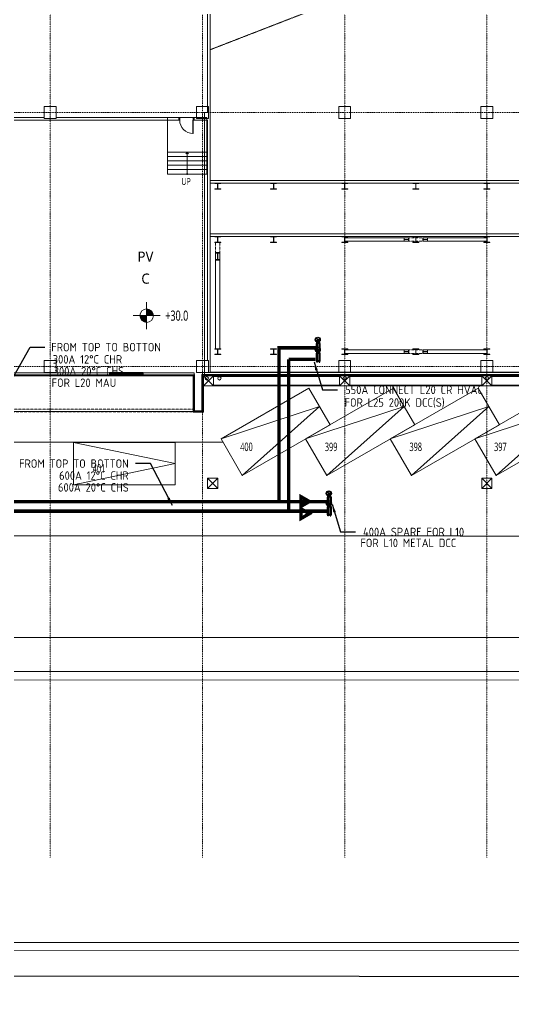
# Model space of a CAD drawing. Extents: x -212173 to 328152, y -560063 to 252500.
# Drawn here: x 4176 to 33335, y -37223 to 20968 of the extents above; entities that cross this region are included whole.
import ezdxf
from ezdxf.enums import TextEntityAlignment as Align

# ---------------------------------------------------------------- set-up
doc = ezdxf.new("R2010")
doc.units = 0
doc.header["$LTSCALE"] = 15
for name, pattern in [('H12PL1$0$CENTERK4', [0.3582, 0.3333, -0.0083, 0.0083, -0.0083]), ('H12PL1$0$DOTK1', [0.01, 0.005, -0.005]), ('H12PL1$0$HIDDEN', [0.4, 0.3, -0.1]), ('H12PL1$0$JJP_三點線', [0.9, 0.3, -0.15, 0, -0.15, 0, -0.15, 0, -0.15]), ('H12PL1$0$JJP_虛線(退縮線、投影線、地下室範圍、非屬本工程、圖面分區)', [0.45, 0.3, -0.15])]:
    doc.linetypes.add(name, pattern=pattern)
for name, color, linetype in [('H12PL1$0$A-LABEL-HIGH.200K', 252, 'Continuous'), ('H12PL1$0$A-OBJE-2D', 252, 'Continuous'), ('H12PL1$0$A-OBJE-MEP', 252, 'Continuous'), ('H12PL1$0$A-STRS', 252, 'Continuous'), ('H12PL1$0$A-TEXT', 252, 'Continuous'), ('H12PL1$0$A-WALL-EX', 252, 'Continuous'), ('H12PL1$0$A-WALL-IN', 252, 'Continuous'), ('H12PL1$0$A-WALL-IN.200K', 252, 'Continuous'), ('H12PL1$0$A-ZONE', 252, 'Continuous'), ('H12PL1$0$Door', 252, 'Continuous'), ('H12PL1$0$Hattch', 252, 'Continuous'), ('H12PL1$0$L10_14_DOURO', 252, 'Continuous'), ('H12PL1$0$L10_14_DRAN', 252, 'Continuous'), ('H12PL1$0$L10_14_KABE1', 252, 'Continuous'), ('H12PL1$0$L10_14_PKG', 252, 'Continuous'), ('H12PL1$0$L10_14_PKG-NN', 252, 'Continuous'), ('H12PL1$0$L10_14_SIAGE2', 252, 'Continuous'), ('H12PL1$0$L10_14_SIKICHI', 252, 'Continuous'), ('H12PL1$0$L10_14_SITE', 252, 'Continuous'), ('H12PL1$0$L10_14_SUGATA3', 252, 'Continuous'), ('H12PL1$0$L10_14_SUGATA4', 252, 'Continuous'), ('H12PL1$0$L10_14_SUGATAD', 252, 'Continuous'), ('H12PL1$0$S-BEAM-SHOW.200K', 252, 'Continuous'), ('H12PL1$0$S-COL', 252, 'Continuous'), ('H12PL1$0$S-COL.200K', 252, 'Continuous'), ('H12PL1$0$S-FNDN', 252, 'Continuous'), ('H12PL1$0$S-GRID', 252, 'Continuous'), ('H12PL1$0$S-SLAB-SHOW', 252, 'Continuous'), ('H12PL1$0$S-SLAB-SHOW.200K', 252, 'Continuous'), ('H12PL1$0$Window', 252, 'Continuous'), ('SITE$0$L-ROAD.Newcub', 252, 'Continuous'), ('XFM2P25-200K$0$$0$M-PIPE-TEXT', 3, 'Continuous'), ('XFM2P25-200K$0$$0$M-PIPE-TEXT-ARROR', 91, 'Continuous'), ('XFM2P25-200K$0$M-PIPE-CHWR13', 94, 'Continuous'), ('XFM2P25-200K$0$M-PIPE-CHWS12', 130, 'Continuous'), ('XFM2P25-200K$0$U-PCW-V', 2, 'Continuous')]:
    doc.layers.add(name, color=color, linetype=linetype)
doc.styles.add('H12PL1$0$Standard', font='', dxfattribs={"width": 0.8})
doc.styles.add('XFM2P25-200K$0$$0$aa-txt', font='isocp.shx', dxfattribs={"bigfont": 'chineset.shx'})
doc.styles.get('H12PL1$0$Standard').set_extended_font_data('Microsoft JhengHei')
doc.dimstyles.new('XFM2P25-200K$0$$0$adim-200', dxfattribs={"dimscale": 200, "dimtxt": 0.3, "dimasz": 2.5, "dimexe": 0.1, "dimexo": 0.5, "dimgap": 0.15, "dimtad": 0, "dimdec": 4, "dimzin": 3, "dimdsep": 46, "dimtxsty": 'XFM2P25-200K$0$$0$aa-txt', "dimcen": 2.5, "dimclrd": 256, "dimclre": 256, "dimclrt": 256, "dimadec": 0, "dimazin": 0, "dimtfac": 1, "dimtdec": 4, "dimtmove": 0, "dimatfit": 3, "dimfxl": 1, "dimtolj": 1, "dimtzin": 0, "dimarcsym": 0})

# ---------------------------------------------------------------- blocks, each defined once
blk = doc.blocks.new('XFM2P25-200K$0$BV-16-P')
at = {"layer": 'XFM2P25-200K$0$U-PCW-V'}
for p, q in [((-2.6, 54.1), (6.4, 45)), ((-2.6, 35.3), (6.4, 44.3)), ((-1.9, 54.8), (7, 45.8)), ((-1.9, 34.6), (7, 43.5)), ((3.8, 47.6), (3.8, 41.7)), ((4.8, 48), (17.7, 48)), ((4.8, 41.3), (17.7, 41.3)), ((16.6, 21.6), (6.4, 21.6)), ((21.7, 45.2), (9.1, 45.2)), ((21.7, 44.2), (9.1, 44.2)), ((10, 30.8), (10, 41.3)), ((10, 21.6), (10, 29.8)), ((12.9, 31.7), (12.9, 41.3)), ((12.9, 21.6), (12.9, 30.6)), ((17.7, 45.2), (17.7, 48)), ((17.7, 41.3), (17.7, 44.2)), ((16.6, -21.6), (6.4, -21.6)), ((10.1, -22.8), (10.1, -21.9)), ((12.4, -23.1), (10.5, -23.1)), ((10.8, -22.8), (10.8, -21.9)), ((12.1, -22.8), (12.1, -21.9)), ((12.8, -22.8), (12.8, -21.9))]:
    blk.add_line(p, q, dxfattribs=at)
for points in [[(2.7, -22.9), (0, -22.9), (0, 22.9), (2.7, 22.9)], [(6.4, -29.8), (2.7, -29.8), (2.7, 29.8), (6.4, 29.8), (6.4, -29.8)], [(16.6, -29.8), (20.2, -29.8), (20.2, 29.8), (16.6, 29.8), (16.6, -29.8)], [(20.2, -22.9), (22.9, -22.9), (22.9, 22.9), (20.2, 22.9)]]:
    blk.add_lwpolyline(points, dxfattribs=at)
for radius in [15, 14, 1.4, 0.849]:
    blk.add_circle((7.8, 44.7), radius, dxfattribs=at)
for centre, radius, start, end in [((9.8, -21.9), 0.342, 12.68038, 90), ((10.5, -21.9), 0.342, 12.68038, 167.31962), ((10.5, -22.7), 0.342, 192.68038, 347.31962), ((11.5, -22.6), 0.967, 46.39718, 133.60282), ((11.5, -22.1), 0.967, 226.39718, 313.60282), ((12.4, -21.9), 0.342, 12.68038, 167.31962), ((12.4, -22.7), 0.342, 192.68038, 347.31962), ((13.1, -21.9), 0.342, 90, 167.31962)]:
    blk.add_arc(centre, radius, start, end, dxfattribs=at)
blk = doc.blocks.new('SITE')
at = {"layer": 'SITE$0$L-ROAD.Newcub', "lineweight": 0, "flags": 128}
for points in [[(-32457.5, -33993.9), (182239.3, -34046.4), (270988, -34068.1), (285717.1, -37223.1), (324939.4, -37223.1), (324939.4, -15660.3), (321331.4, -10657.7), (317131.4, 11694.2), (317551.3, 96647.1), (317638.8, 114345.5), (318134.8, 214708.8, -0.0807377), (320044.2, 226100.6, -0.2326707), (328152, 234224.6), (328152, 252500), (-68683.2, 252500)], [(-51308.3, 230871.2, -0.0890899), (-31126.4, 234500), (-11573.3, 234505), (774.5, 234508.1), (256352.1, 234570.6), (267324.9, 234573.3), (272318.1, 234574.6, -0.0649477), (281039.9, 233438.3, -0.2311836), (287102.3, 228049.9, -0.094082), (291096.7, 206819.8), (290662.2, 114377.5), (292597.1, 114368.4), (292569.8, 96924.5), (292600, 3771.7, -0.0779964), (291236.3, -7494.2, -0.2284335), (282895.7, -15849.6, -0.0309655), (263350.9, -18066.2), (-720.4, -18001.7), (-15800, -17998), (-15800, -15985.3), (-40035.2, -15985.2, -0.0725486)]]:
    blk.add_lwpolyline(points, format="xyb", dxfattribs=at)
blk = doc.blocks.new('H12PL1')
at = {"layer": 'H12PL1$0$Hattch', "linetype": 'Continuous', "lineweight": 0}
for points in [[(14700, 3000), (14300, 3000), (14330.45, 2846.93), (14417.16, 2717.16), (14546.93, 2630.45), (14700, 2600)], [(14700, 3000), (15100, 3000), (15069.55, 3153.07), (14982.84, 3282.84), (14853.07, 3369.55), (14700, 3400)]]:
    blk.add_hatch(color=256, dxfattribs=at).paths.add_polyline_path(points)
at = {"layer": 'H12PL1$0$A-LABEL-HIGH.200K', "lineweight": 0}
for p, q in [((14700, 2200), (14700, 3800)), ((13900, 3000), (15500, 3000))]:
    blk.add_line(p, q, dxfattribs=at)
blk.add_circle((14700, 3000), 400, dxfattribs=at)
at = {"layer": 'H12PL1$0$A-OBJE-2D', "linetype": 'H12PL1$0$HIDDEN', "lineweight": 0}
blk.add_line((18450, 18700), (192000, 85950), dxfattribs=at)
at = {"layer": 'H12PL1$0$A-OBJE-MEP', "lineweight": 0, "flags": 128}
for points in [[(19095, -700, 1), (18905, -700, 1)], [(26495, -700, 1), (26305, -700, 1)], [(34895, -700, 1), (34705, -700, 1)]]:
    blk.add_lwpolyline(points, format="xyb", close=True, dxfattribs=at)
at = {"layer": 'H12PL1$0$A-OBJE-MEP', "lineweight": 0}
for centre in [(19000, -700), (26400, -700), (34800, -700)]:
    blk.add_circle(centre, 100, dxfattribs=at)
at = {"layer": 'H12PL1$0$A-STRS', "lineweight": 0}
for p, q in [((18250, 12660), (15940, 12660)), ((15940, 12660), (15940, 11360)), ((18250, 12660), (15940, 12660)), ((15940, 12660), (15940, 12400)), ((15940, 12400), (18250, 12400)), ((18250, 12400), (15940, 12400)), ((15940, 12400), (15940, 12140)), ((15940, 12400), (18250, 12400)), ((17095, 12660), (17020, 12560)), ((17095, 12400), (17095, 12660)), ((17170, 12560), (17095, 12660)), ((17095, 11620), (17095, 12400)), ((18250, 11360), (18250, 12660)), ((18250, 12400), (18250, 12660)), ((18250, 12140), (18250, 12400)), ((15940, 12140), (18250, 12140)), ((18250, 12140), (15940, 12140)), ((15940, 12140), (15940, 11880)), ((15940, 12140), (18250, 12140)), ((15940, 11880), (18250, 11880)), ((18250, 11880), (15940, 11880)), ((15940, 11880), (15940, 11620)), ((15940, 11880), (18250, 11880)), ((18250, 11880), (18250, 12140)), ((18250, 11620), (18250, 11880)), ((15940, 11620), (18250, 11620)), ((18250, 11620), (15940, 11620)), ((15940, 11620), (15940, 11360)), ((15940, 11620), (18250, 11620)), ((15940, 11360), (18250, 11360)), ((15940, 11360), (18250, 11360)), ((17095, 11360), (17095, 11620)), ((18250, 11360), (18250, 11620))]:
    blk.add_line(p, q, dxfattribs=at)
at = {"layer": 'H12PL1$0$A-STRS', "lineweight": 0, "flags": 128}
blk.add_lwpolyline([(17120, 11360, 1), (17070, 11360, 1)], format="xyb", close=True, dxfattribs=at)
at = {"layer": 'H12PL1$0$A-WALL-EX', "lineweight": 0}
for p, q in [((12500, -500), (12500, -380)), ((14500, -380), (12500, -380)), ((12500, -500), (14500, -500)), ((14500, -500), (14500, -380)), ((68150, -465), (18000, -465))]:
    blk.add_line(p, q, dxfattribs=at)
at = {"layer": 'H12PL1$0$A-WALL-EX', "linetype": 'H12PL1$0$JJP_虛線(退縮線、投影線、地下室範圍、非屬本工程、圖面分區)', "lineweight": 0}
blk.add_line((-380, -2649.97), (17500, -2649.97), dxfattribs=at)
at = {"layer": 'H12PL1$0$A-WALL-EX', "lineweight": 0, "flags": 128}
for points in [[(12500, -380), (-380, -380)], [(-380, -500), (12500, -500)], [(17500, -380), (14500, -380)], [(14500, -500), (17500, -500)], [(17500, -500), (17500, -380)], [(17535, -482.5), (17500, -482.5)], [(17500, -482.5), (17500, -2615)], [(17500, -500), (17500, -2650)], [(17500, -500), (17500, -2650)], [(17500, -500), (17500, -2650)], [(17500, -500), (17500, -2650)], [(17535, -2615), (17535, -482.5)], [(18000, -482.5), (17965, -482.5)], [(17965, -482.5), (17965, -2615)], [(68150, -350), (18000, -350)], [(18000, -465), (18000, -350)], [(18000, -482.5), (18000, -465)], [(18000, -500), (68150, -500)], [(18000, -500), (68150, -500)], [(18000, -500), (68150, -500)], [(18000, -500), (68150, -500)], [(18000, -500), (68150, -500)], [(18000, -500), (68150, -500)], [(18000, -500), (68150, -500)], [(18000, -500), (68150, -500)], [(18000, -2650), (18000, -500)], [(17500, -2650), (17535, -2650)], [(17965, -2615), (17535, -2615)], [(17535, -2650), (17965, -2650)], [(17965, -2650), (18000, -2650)]]:
    blk.add_lwpolyline(points, dxfattribs=at)
at = {"layer": 'H12PL1$0$A-WALL-EX', "linetype": 'H12PL1$0$JJP_虛線(退縮線、投影線、地下室範圍、非屬本工程、圖面分區)', "lineweight": 0, "flags": 128}
for points in [[(-530, -2680), (17500, -2680)], [(-500, -2650), (17500, -2650)], [(17500, -2529.97), (-380, -2529.97)], [(17500, -2530), (-380, -2530)], [(17500, -2530), (-380, -2530)], [(-380, -2650), (17500, -2650)], [(17500, -2649.97), (17500, -2529.97)], [(17500, -2650), (17500, -2530)], [(17500, -2680), (17500, -2530)], [(17500, -2650), (17500, -2649.97)]]:
    blk.add_lwpolyline(points, dxfattribs=at)
at = {"layer": 'H12PL1$0$A-WALL-IN', "lineweight": 0}
for p, q in [((16600, 14550), (16600, 14700)), ((17500, 14550), (17500, 14700))]:
    blk.add_line(p, q, dxfattribs=at)
at = {"layer": 'H12PL1$0$A-WALL-IN', "lineweight": 0, "flags": 128}
for points in [[(18300, 21000), (18300, 15350)], [(18450, -350), (18450, 21000)], [(-380.5, 14550), (16600, 14550)], [(8650, 14700), (550.5, 14700)], [(16600, 14700), (9350, 14700)], [(17650, 14700), (17500, 14700)], [(17500, 14550), (18300, 14550)], [(18300, 14550), (18300, 350)], [(18350, -350), (18450, -350)]]:
    blk.add_lwpolyline(points, dxfattribs=at)
at = {"layer": 'H12PL1$0$A-WALL-IN.200K', "lineweight": 0, "flags": 128}
for points in [[(39500, 10975), (18450, 10975)], [(18450, 10825), (18450, 10975)], [(18450, 10825), (18725, 10825)], [(19075, 10825), (22025, 10825)], [(22375, 10825), (26225, 10825)], [(26575, 10825), (30425, 10825)], [(30775, 10825), (34625, 10825)], [(34975, 10825), (38825, 10825)], [(42650, 7825), (18450, 7825)], [(18450, 7675), (18450, 7825)], [(18450, 7675), (18725, 7675)], [(19075, 7675), (22025, 7675)], [(22375, 7675), (26225, 7675)], [(26575, 7675), (30425, 7675)], [(30775, 7675), (34625, 7675)], [(34975, 7675), (38825, 7675)]]:
    blk.add_lwpolyline(points, dxfattribs=at)
at = {"layer": 'H12PL1$0$Door', "lineweight": 0}
for p, q in [((16650, 14700), (16600, 14700)), ((16600, 14700), (16600, 14550)), ((16600, 14550), (16650, 14550)), ((16650, 14550), (16650, 14700)), ((17420, 13750), (17420, 14550)), ((17420, 14550), (17450, 14550)), ((17500, 14700), (17450, 14700)), ((17450, 14700), (17450, 14550)), ((17450, 14550), (17450, 13750)), ((17450, 14550), (17500, 14550)), ((17500, 14550), (17500, 14700)), ((17450, 13750), (17420, 13750))]:
    blk.add_line(p, q, dxfattribs=at)
blk.add_arc((17450, 14550), 800, 180, 270, dxfattribs=at)
at = {"layer": 'H12PL1$0$L10_14_DOURO', "lineweight": 0}
for p, q in [((263350.86, -18066.2), (-720.36, -18001.66)), ((10639.33, -34004.43), (-23200, -33996.16)), ((96439.32, -34025.4), (10639.33, -34004.43))]:
    blk.add_line(p, q, dxfattribs=at)
at = {"layer": 'H12PL1$0$L10_14_DRAN', "lineweight": 0}
for centre in [(18250, -700), (26400, -700), (34800, -700)]:
    blk.add_circle(centre, 100, dxfattribs=at)
at = {"layer": 'H12PL1$0$L10_14_KABE1', "lineweight": 0}
for p, q in [((17450, -2700), (17450, -500)), ((18050, -550), (18050, -2700)), ((18050, -550), (68100, -550)), ((17450, -2700), (18050, -2700))]:
    blk.add_line(p, q, dxfattribs=at)
at = {"layer": 'H12PL1$0$L10_14_PKG', "lineweight": 0, "flags": 128}
for points in [[(20342.67, -6441.61), (25538.82, -3441.61), (24288.82, -1276.55), (19092.67, -4276.55)], [(25342.67, -6441.61), (30538.82, -3441.61), (29288.82, -1276.55), (24092.67, -4276.55)], [(30342.67, -6441.61), (35538.82, -3441.61), (34288.82, -1276.55), (29092.67, -4276.55)], [(35342.67, -6441.61), (40538.82, -3441.61), (39288.82, -1276.55), (34092.67, -4276.55)], [(10387.5, -6985), (16387.5, -6985), (16387.5, -4485), (10387.5, -4485)]]:
    blk.add_lwpolyline(points, close=True, dxfattribs=at)
for points in [[(20342.67, -6441.61), (24913.82, -2359.08), (19092.67, -4276.55)], [(25342.67, -6441.61), (29913.82, -2359.08), (24092.67, -4276.55)], [(30342.67, -6441.61), (34913.82, -2359.08), (29092.67, -4276.55)], [(35342.67, -6441.61), (39913.82, -2359.08), (34092.67, -4276.55)], [(10387.5, -6985), (16387.5, -5735), (10387.5, -4485)]]:
    blk.add_lwpolyline(points, dxfattribs=at)
at = {"layer": 'H12PL1$0$L10_14_SIAGE2', "lineweight": 0, "flags": 128}
for points in [[(7237.6, -500), (7212.8, -500)], [(7287.2, -500), (7262.4, -500)], [(7336.8, -500), (7312, -500)], [(7386.4, -500), (7361.6, -500)], [(7436, -500), (7411.2, -500)], [(7485.6, -500), (7460.8, -500)], [(7535.2, -500), (7510.4, -500)], [(7584.8, -500), (7560, -500)], [(7634.4, -500), (7609.6, -500)], [(7684, -500), (7659.2, -500)], [(7733.6, -500), (7708.8, -500)], [(7783.2, -500), (7758.4, -500)], [(7832.8, -500), (7808, -500)], [(7882.4, -500), (7857.6, -500)], [(7932, -500), (7907.2, -500)], [(7981.6, -500), (7956.8, -500)], [(8031.2, -500), (8006.4, -500)], [(8080.8, -500), (8056, -500)], [(8130.4, -500), (8105.6, -500)], [(8180, -500), (8155.2, -500)], [(8229.6, -500), (8204.8, -500)], [(8279.2, -500), (8254.4, -500)], [(8328.8, -500), (8304, -500)], [(8378.4, -500), (8353.6, -500)], [(8428, -500), (8403.2, -500)], [(8477.6, -500), (8452.8, -500)], [(8527.2, -500), (8502.4, -500)], [(8576.8, -500), (8552, -500)], [(8626.4, -500), (8601.6, -500)], [(8676, -500), (8651.2, -500)], [(8725.6, -500), (8700.8, -500)], [(8775.2, -500), (8750.4, -500)], [(8824.8, -500), (8800, -500)], [(8874.4, -500), (8849.6, -500)], [(8924, -500), (8899.2, -500)], [(8973.6, -500), (8948.8, -500)], [(9023.2, -500), (8998.4, -500)], [(9072.8, -500), (9048, -500)], [(9122.4, -500), (9097.6, -500)], [(9172, -500), (9147.2, -500)], [(9221.6, -500), (9196.8, -500)], [(9271.2, -500), (9246.4, -500)], [(9320.8, -500), (9296, -500)], [(9370.4, -500), (9345.6, -500)], [(9420, -500), (9395.2, -500)], [(9469.6, -500), (9444.8, -500)], [(9519.2, -500), (9494.4, -500)], [(9568.8, -500), (9544, -500)], [(9618.4, -500), (9593.6, -500)], [(9668, -500), (9643.2, -500)], [(9717.6, -500), (9692.8, -500)], [(9767.2, -500), (9742.4, -500)], [(9816.8, -500), (9792, -500)], [(9866.4, -500), (9841.6, -500)], [(9916, -500), (9891.2, -500)], [(9965.6, -500), (9940.8, -500)], [(10015.2, -500), (9990.4, -500)], [(10064.8, -500), (10040, -500)], [(10114.4, -500), (10089.6, -500)], [(10164, -500), (10139.2, -500)], [(10213.6, -500), (10188.8, -500)], [(10263.2, -500), (10238.4, -500)], [(10312.8, -500), (10288, -500)], [(10362.4, -500), (10337.6, -500)], [(10412, -500), (10387.2, -500)], [(10461.6, -500), (10436.8, -500)], [(10511.2, -500), (10486.4, -500)], [(10560.8, -500), (10536, -500)], [(10610.4, -500), (10585.6, -500)], [(10660, -500), (10635.2, -500)], [(10709.6, -500), (10684.8, -500)], [(10759.2, -500), (10734.4, -500)], [(10808.8, -500), (10784, -500)], [(10858.4, -500), (10833.6, -500)], [(10908, -500), (10883.2, -500)], [(10957.6, -500), (10932.8, -500)], [(11007.2, -500), (10982.4, -500)], [(11056.8, -500), (11032, -500)], [(11106.4, -500), (11081.6, -500)], [(11156, -500), (11131.2, -500)], [(11205.6, -500), (11180.8, -500)], [(11255.2, -500), (11230.4, -500)], [(11304.8, -500), (11280, -500)], [(11354.4, -500), (11329.6, -500)], [(11404, -500), (11379.2, -500)], [(11453.6, -500), (11428.8, -500)], [(11503.2, -500), (11478.4, -500)], [(11552.8, -500), (11528, -500)], [(11602.4, -500), (11577.6, -500)], [(11652, -500), (11627.2, -500)], [(11701.6, -500), (11676.8, -500)], [(11751.2, -500), (11726.4, -500)], [(11800.8, -500), (11776, -500)], [(11850.4, -500), (11825.6, -500)], [(11900, -500), (11875.2, -500)], [(11949.6, -500), (11924.8, -500)], [(11999.2, -500), (11974.4, -500)], [(12048.8, -500), (12024, -500)], [(12098.4, -500), (12073.6, -500)], [(12148, -500), (12123.2, -500)], [(12197.6, -500), (12172.8, -500)], [(12247.2, -500), (12222.4, -500)], [(12296.8, -500), (12272, -500)], [(12346.4, -500), (12321.6, -500)], [(12396, -500), (12371.2, -500)], [(12445.6, -500), (12420.8, -500)], [(12495.2, -500), (12470.4, -500)], [(12544.8, -500), (12520, -500)], [(12594.4, -500), (12569.6, -500)], [(12644, -500), (12619.2, -500)], [(12693.6, -500), (12668.8, -500)], [(12743.2, -500), (12718.4, -500)], [(12792.8, -500), (12768, -500)], [(12842.4, -500), (12817.6, -500)], [(12892, -500), (12867.2, -500)], [(12941.6, -500), (12916.8, -500)], [(12991.2, -500), (12966.4, -500)], [(13040.8, -500), (13016, -500)], [(13090.4, -500), (13065.6, -500)], [(13140, -500), (13115.2, -500)], [(13189.6, -500), (13164.8, -500)], [(13239.2, -500), (13214.4, -500)], [(13288.8, -500), (13264, -500)], [(13338.4, -500), (13313.6, -500)], [(13388, -500), (13363.2, -500)], [(13437.6, -500), (13412.8, -500)], [(13487.2, -500), (13462.4, -500)], [(13536.8, -500), (13512, -500)], [(13586.4, -500), (13561.6, -500)], [(13636, -500), (13611.2, -500)], [(13685.6, -500), (13660.8, -500)], [(13735.2, -500), (13710.4, -500)], [(13784.8, -500), (13760, -500)], [(13834.4, -500), (13809.6, -500)], [(13884, -500), (13859.2, -500)], [(13933.6, -500), (13908.8, -500)], [(13983.2, -500), (13958.4, -500)], [(14032.8, -500), (14008, -500)], [(14082.4, -500), (14057.6, -500)], [(14132, -500), (14107.2, -500)], [(14181.6, -500), (14156.8, -500)], [(14231.2, -500), (14206.4, -500)], [(14280.8, -500), (14256, -500)], [(14330.4, -500), (14305.6, -500)], [(14380, -500), (14355.2, -500)], [(14429.6, -500), (14404.8, -500)], [(14479.2, -500), (14454.4, -500)], [(14528.8, -500), (14504, -500)], [(14578.4, -500), (14553.6, -500)], [(14628, -500), (14603.2, -500)], [(14677.6, -500), (14652.8, -500)], [(14727.2, -500), (14702.4, -500)], [(14776.8, -500), (14752, -500)], [(14826.4, -500), (14801.6, -500)], [(14876, -500), (14851.2, -500)], [(14925.6, -500), (14900.8, -500)], [(14975.2, -500), (14950.4, -500)], [(15024.8, -500), (15000, -500)], [(15074.4, -500), (15049.6, -500)], [(15124, -500), (15099.2, -500)], [(15173.6, -500), (15148.8, -500)], [(15223.2, -500), (15198.4, -500)], [(15272.8, -500), (15248, -500)], [(15322.4, -500), (15297.6, -500)], [(15372, -500), (15347.2, -500)], [(15421.6, -500), (15396.8, -500)], [(15471.2, -500), (15446.4, -500)], [(15520.8, -500), (15496, -500)], [(15570.4, -500), (15545.6, -500)], [(15620, -500), (15595.2, -500)], [(15669.6, -500), (15644.8, -500)], [(15719.2, -500), (15694.4, -500)], [(15768.8, -500), (15744, -500)], [(15818.4, -500), (15793.6, -500)], [(15868, -500), (15843.2, -500)], [(15917.6, -500), (15892.8, -500)], [(15967.2, -500), (15942.4, -500)], [(16016.8, -500), (15992, -500)], [(16066.4, -500), (16041.6, -500)], [(16116, -500), (16091.2, -500)], [(16165.6, -500), (16140.8, -500)], [(16215.2, -500), (16190.4, -500)], [(16264.8, -500), (16240, -500)], [(16314.4, -500), (16289.6, -500)], [(16364, -500), (16339.2, -500)], [(16413.6, -500), (16388.8, -500)], [(16463.2, -500), (16438.4, -500)], [(16512.8, -500), (16488, -500)], [(16562.4, -500), (16537.6, -500)], [(16612, -500), (16587.2, -500)], [(16661.6, -500), (16636.8, -500)], [(16711.2, -500), (16686.4, -500)], [(16760.8, -500), (16736, -500)], [(16810.4, -500), (16785.6, -500)], [(16860, -500), (16835.2, -500)], [(16909.6, -500), (16884.8, -500)], [(16959.2, -500), (16934.4, -500)], [(17008.8, -500), (16984, -500)], [(17058.4, -500), (17033.6, -500)], [(17108, -500), (17083.2, -500)], [(17157.6, -500), (17132.8, -500)], [(17207.2, -500), (17182.4, -500)], [(17256.8, -500), (17232, -500)], [(17306.4, -500), (17281.6, -500)], [(17356, -500), (17331.2, -500)], [(17405.6, -500), (17380.8, -500)], [(17455.2, -500), (17430.4, -500)]]:
    blk.add_lwpolyline(points, dxfattribs=at)
at = {"layer": 'H12PL1$0$L10_14_SIKICHI', "linetype": 'H12PL1$0$CENTERK4', "lineweight": 0}
for p, q in [((263352.82, -10066.2), (-23200, -9996.16)), ((263351.35, -16066.2), (-23200, -15996.16)), ((263351.35, -16066.2), (-14000, -15998.41)), ((10638.84, -36004.43), (-23200, -35996.16)), ((96438.83, -36025.4), (10638.84, -36004.43))]:
    blk.add_line(p, q, dxfattribs=at)
at = {"layer": 'H12PL1$0$L10_14_SITE', "lineweight": 0}
blk.add_line((-500, -4460), (19198.58, -4460), dxfattribs=at)
at = {"layer": 'H12PL1$0$L10_14_SUGATA3', "lineweight": 0}
for p, q in [((18050, -1150), (18650, -550)), ((18050, -550), (18650, -1150)), ((26100, -1150), (26700, -550)), ((26100, -550), (26700, -1150)), ((34500, -1150), (35100, -550)), ((34500, -550), (35100, -1150)), ((18650, -600), (26100, -600)), ((18650, -1100), (26100, -1100)), ((18650, -1150), (67500, -1150)), ((26700, -600), (34500, -600)), ((26700, -1100), (34500, -1100)), ((35100, -600), (42900, -600)), ((35100, -1100), (42900, -1100)), ((18300, -6600), (18900, -7200)), ((18300, -7200), (18900, -6600)), ((34500, -6600), (35100, -7200)), ((34500, -7200), (35100, -6600))]:
    blk.add_line(p, q, dxfattribs=at)
at = {"layer": 'H12PL1$0$L10_14_SUGATA3', "lineweight": 0, "flags": 128}
for points in [[(18050, -1150), (18650, -1150), (18650, -550), (18050, -550)], [(26100, -1150), (26700, -1150), (26700, -550), (26100, -550)], [(34500, -1150), (35100, -1150), (35100, -550), (34500, -550)], [(18300, -7200), (18900, -7200), (18900, -6600), (18300, -6600)], [(34500, -7200), (35100, -7200), (35100, -6600), (34500, -6600)]]:
    blk.add_lwpolyline(points, close=True, dxfattribs=at)
at = {"layer": 'H12PL1$0$L10_14_SUGATA4', "lineweight": 0}
blk.add_line((-550, -550), (17450, -550), dxfattribs=at)
at = {"layer": 'H12PL1$0$L10_14_SUGATAD', "linetype": 'H12PL1$0$DOTK1', "lineweight": 0}
blk.add_line((17450, -2650), (-500, -2650), dxfattribs=at)
at = {"layer": 'H12PL1$0$S-BEAM-SHOW.200K', "lineweight": 0}
for p, q in [((26400, 7600), (30182.35, 7600)), ((26400, 7400), (26400, 7600)), ((29919.14, 7600), (29902.34, 7600)), ((29902.34, 7600), (29902.34, 7400)), ((29919.14, 7510), (29919.14, 7600)), ((30182.35, 7600), (30165.55, 7600)), ((30165.55, 7600), (30165.55, 7510)), ((30182.35, 7400), (30182.35, 7600)), ((34800, 7600), (31017.65, 7600)), ((31034.45, 7600), (31017.65, 7600)), ((31017.65, 7600), (31017.65, 7400)), ((31034.45, 7510), (31034.45, 7600)), ((31297.66, 7600), (31280.86, 7600)), ((31280.86, 7600), (31280.86, 7510)), ((31297.66, 7400), (31297.66, 7600)), ((34800, 7600), (34800, 7400)), ((26400, 7400), (30182.35, 7400)), ((29902.34, 7400), (29919.14, 7400)), ((29921.6, 7505.76), (29919.14, 7510)), ((29919.14, 7490), (29921.6, 7494.24)), ((29919.14, 7400), (29919.14, 7490)), ((29927.54, 7504), (29921.6, 7505.76)), ((29921.6, 7494.24), (29927.54, 7496)), ((30157.15, 7504), (29927.54, 7504)), ((29927.54, 7496), (30157.15, 7496)), ((30163.09, 7505.76), (30157.15, 7504)), ((30157.15, 7496), (30163.09, 7494.24)), ((30165.55, 7510), (30163.09, 7505.76)), ((30163.09, 7494.24), (30165.55, 7490)), ((30165.55, 7490), (30165.55, 7400)), ((30165.55, 7400), (30182.35, 7400)), ((34800, 7400), (31017.65, 7400)), ((31017.65, 7400), (31034.45, 7400)), ((31036.91, 7505.76), (31034.45, 7510)), ((31034.45, 7490), (31036.91, 7494.24)), ((31034.45, 7400), (31034.45, 7490)), ((31042.85, 7504), (31036.91, 7505.76)), ((31036.91, 7494.24), (31042.85, 7496)), ((31272.46, 7504), (31042.85, 7504)), ((31042.85, 7496), (31272.46, 7496)), ((31278.4, 7505.76), (31272.46, 7504)), ((31272.46, 7496), (31278.4, 7494.24)), ((31280.86, 7510), (31278.4, 7505.76)), ((31278.4, 7494.24), (31280.86, 7490)), ((31280.86, 7490), (31280.86, 7400)), ((31280.86, 7400), (31297.66, 7400)), ((18775, 1050), (18775, 6722.41)), ((19025, 6722.41), (18775, 6722.41)), ((18775, 6722.41), (18775, 6686.84)), ((18775, 6686.84), (18894, 6686.84)), ((18906, 6686.84), (18894, 6686.84)), ((18894, 6686.84), (18894, 6313.34)), ((18894, 6686.84), (18906, 6686.84)), ((18906, 6313.34), (18906, 6686.84)), ((18906, 6686.84), (19025, 6686.84)), ((19025, 1050), (19025, 6722.41)), ((19025, 6686.84), (19025, 6722.41)), ((18775, 6313.34), (18775, 6277.77)), ((18894, 6313.34), (18775, 6313.34)), ((18775, 6277.77), (19025, 6277.77)), ((18906, 6313.34), (18894, 6313.34)), ((18894, 6313.34), (18906, 6313.34)), ((19025, 6313.34), (18906, 6313.34)), ((19025, 6277.77), (19025, 6313.34)), ((19025, 1050), (18775, 1050)), ((26400, 975), (30182.35, 975)), ((26400, 775), (26400, 975)), ((26400, 775), (30182.35, 775)), ((29919.14, 975), (29902.34, 975)), ((29902.34, 975), (29902.34, 775)), ((29902.34, 775), (29919.14, 775)), ((29919.14, 885), (29919.14, 975)), ((29921.6, 880.76), (29919.14, 885)), ((29919.14, 865), (29921.6, 869.24)), ((29919.14, 775), (29919.14, 865)), ((29927.54, 879), (29921.6, 880.76)), ((29921.6, 869.24), (29927.54, 871)), ((30157.15, 879), (29927.54, 879)), ((29927.54, 871), (30157.15, 871)), ((30163.09, 880.76), (30157.15, 879)), ((30157.15, 871), (30163.09, 869.24)), ((30165.55, 885), (30163.09, 880.76)), ((30163.09, 869.24), (30165.55, 865)), ((30182.35, 975), (30165.55, 975)), ((30165.55, 975), (30165.55, 885)), ((30165.55, 865), (30165.55, 775)), ((30165.55, 775), (30182.35, 775)), ((30182.35, 775), (30182.35, 975)), ((34800, 975), (31017.65, 975)), ((31034.45, 975), (31017.65, 975)), ((31017.65, 975), (31017.65, 775)), ((34800, 775), (31017.65, 775)), ((31017.65, 775), (31034.45, 775)), ((31034.45, 885), (31034.45, 975)), ((31036.91, 880.76), (31034.45, 885)), ((31034.45, 865), (31036.91, 869.24)), ((31034.45, 775), (31034.45, 865)), ((31042.85, 879), (31036.91, 880.76)), ((31036.91, 869.24), (31042.85, 871)), ((31272.46, 879), (31042.85, 879)), ((31042.85, 871), (31272.46, 871)), ((31278.4, 880.76), (31272.46, 879)), ((31272.46, 871), (31278.4, 869.24)), ((31280.86, 885), (31278.4, 880.76)), ((31278.4, 869.24), (31280.86, 865)), ((31297.66, 975), (31280.86, 975)), ((31280.86, 975), (31280.86, 885)), ((31280.86, 865), (31280.86, 775)), ((31280.86, 775), (31297.66, 775)), ((31297.66, 775), (31297.66, 975)), ((34800, 975), (34800, 775))]:
    blk.add_line(p, q, dxfattribs=at)
at = {"layer": 'H12PL1$0$S-BEAM-SHOW.200K', "linetype": 'H12PL1$0$JJP_虛線(退縮線、投影線、地下室範圍、非屬本工程、圖面分區)', "lineweight": 0}
for p, q in [((30182.35, 7600), (30600, 7600)), ((31017.65, 7600), (30600, 7600)), ((18775, 6722.41), (18775, 7325)), ((19025, 7325), (18775, 7325)), ((19025, 6722.41), (19025, 7325)), ((30182.35, 7400), (30600, 7400)), ((31017.65, 7400), (30600, 7400)), ((30182.35, 975), (30600, 975)), ((30182.35, 775), (30600, 775)), ((31017.65, 975), (30600, 975)), ((31017.65, 775), (30600, 775))]:
    blk.add_line(p, q, dxfattribs=at)
at = {"layer": 'H12PL1$0$S-COL', "lineweight": 0, "flags": 128}
for points in [[(8650, 14650), (9350, 14650), (9350, 15350), (8650, 15350)], [(17650, 14650), (18350, 14650), (18350, 15350), (17650, 15350)], [(26050, 14650), (26750, 14650), (26750, 15350), (26050, 15350)], [(34450, 14650), (35150, 14650), (35150, 15350), (34450, 15350)], [(8650, -350), (9350, -350), (9350, 350), (8650, 350)]]:
    blk.add_lwpolyline(points, close=True, dxfattribs=at)
for points in [[(18350, -350), (18350, 350), (17650, 350), (17650, -350), (18000, -350)], [(26750, -350), (26750, 350), (26050, 350), (26050, -350)], [(35150, -350), (35150, 350), (34450, 350), (34450, -350)]]:
    blk.add_lwpolyline(points, dxfattribs=at)
at = {"layer": 'H12PL1$0$S-COL.200K', "lineweight": 0, "flags": 128}
for points in [[(19075, 10825), (19075, 10806), (18913, 10806, 0.41421356), (18906, 10799), (18906, 10501, 0.41421356), (18913, 10494), (19075, 10494), (19075, 10475), (18725, 10475), (18725, 10494), (18887, 10494, 0.41421356), (18894, 10501), (18894, 10799, 0.41421356), (18887, 10806), (18725, 10806), (18725, 10825)], [(22375, 10825), (22375, 10806), (22213, 10806, 0.41421356), (22206, 10799), (22206, 10501, 0.41421356), (22213, 10494), (22375, 10494), (22375, 10475), (22025, 10475), (22025, 10494), (22187, 10494, 0.41421356), (22194, 10501), (22194, 10799, 0.41421356), (22187, 10806), (22025, 10806), (22025, 10825)], [(26575, 10825), (26575, 10806), (26413, 10806, 0.41421356), (26406, 10799), (26406, 10501, 0.41421356), (26413, 10494), (26575, 10494), (26575, 10475), (26225, 10475), (26225, 10494), (26387, 10494, 0.41421356), (26394, 10501), (26394, 10799, 0.41421356), (26387, 10806), (26225, 10806), (26225, 10825)], [(30775, 10825), (30775, 10806), (30613, 10806, 0.41421356), (30606, 10799), (30606, 10501, 0.41421356), (30613, 10494), (30775, 10494), (30775, 10475), (30425, 10475), (30425, 10494), (30587, 10494, 0.41421356), (30594, 10501), (30594, 10799, 0.41421356), (30587, 10806), (30425, 10806), (30425, 10825)], [(34975, 10825), (34975, 10806), (34813, 10806, 0.41421356), (34806, 10799), (34806, 10501, 0.41421356), (34813, 10494), (34975, 10494), (34975, 10475), (34625, 10475), (34625, 10494), (34787, 10494, 0.41421356), (34794, 10501), (34794, 10799, 0.41421356), (34787, 10806), (34625, 10806), (34625, 10825)], [(19075, 7675), (19075, 7656), (18913, 7656, 0.41421356), (18906, 7649), (18906, 7351, 0.41421356), (18913, 7344), (19075, 7344), (19075, 7325), (18725, 7325), (18725, 7344), (18887, 7344, 0.41421356), (18894, 7351), (18894, 7649, 0.41421356), (18887, 7656), (18725, 7656), (18725, 7675)], [(22375, 7675), (22375, 7656), (22213, 7656, 0.41421356), (22206, 7649), (22206, 7351, 0.41421356), (22213, 7344), (22375, 7344), (22375, 7325), (22025, 7325), (22025, 7344), (22187, 7344, 0.41421356), (22194, 7351), (22194, 7649, 0.41421356), (22187, 7656), (22025, 7656), (22025, 7675)], [(26575, 7675), (26575, 7656), (26413, 7656, 0.41421356), (26406, 7649), (26406, 7351, 0.41421356), (26413, 7344), (26575, 7344), (26575, 7325), (26225, 7325), (26225, 7344), (26387, 7344, 0.41421356), (26394, 7351), (26394, 7649, 0.41421356), (26387, 7656), (26225, 7656), (26225, 7675)], [(30775, 7675), (30775, 7656), (30613, 7656, 0.41421356), (30606, 7649), (30606, 7351, 0.41421356), (30613, 7344), (30775, 7344), (30775, 7325), (30425, 7325), (30425, 7344), (30587, 7344, 0.41421356), (30594, 7351), (30594, 7649, 0.41421356), (30587, 7656), (30425, 7656), (30425, 7675)], [(34975, 7675), (34975, 7656), (34813, 7656, 0.41421356), (34806, 7649), (34806, 7351, 0.41421356), (34813, 7344), (34975, 7344), (34975, 7325), (34625, 7325), (34625, 7344), (34787, 7344, 0.41421356), (34794, 7351), (34794, 7649, 0.41421356), (34787, 7656), (34625, 7656), (34625, 7675)], [(19075, 1050), (19075, 1031), (18913, 1031, 0.41421356), (18906, 1024), (18906, 726, 0.41421356), (18913, 719), (19075, 719), (19075, 700), (18725, 700), (18725, 719), (18887, 719, 0.41421356), (18894, 726), (18894, 1024, 0.41421356), (18887, 1031), (18725, 1031), (18725, 1050)], [(22375, 1050), (22375, 1031), (22213, 1031, 0.41421356), (22206, 1024), (22206, 726, 0.41421356), (22213, 719), (22375, 719), (22375, 700), (22025, 700), (22025, 719), (22187, 719, 0.41421356), (22194, 726), (22194, 1024, 0.41421356), (22187, 1031), (22025, 1031), (22025, 1050)], [(26575, 1050), (26575, 1031), (26413, 1031, 0.41421356), (26406, 1024), (26406, 726, 0.41421356), (26413, 719), (26575, 719), (26575, 700), (26225, 700), (26225, 719), (26387, 719, 0.41421356), (26394, 726), (26394, 1024, 0.41421356), (26387, 1031), (26225, 1031), (26225, 1050)], [(30775, 1050), (30775, 1031), (30613, 1031, 0.41421356), (30606, 1024), (30606, 726, 0.41421356), (30613, 719), (30775, 719), (30775, 700), (30425, 700), (30425, 719), (30587, 719, 0.41421356), (30594, 726), (30594, 1024, 0.41421356), (30587, 1031), (30425, 1031), (30425, 1050)], [(34975, 1050), (34975, 1031), (34813, 1031, 0.41421356), (34806, 1024), (34806, 726, 0.41421356), (34813, 719), (34975, 719), (34975, 700), (34625, 700), (34625, 719), (34787, 719, 0.41421356), (34794, 726), (34794, 1024, 0.41421356), (34787, 1031), (34625, 1031), (34625, 1050)]]:
    blk.add_lwpolyline(points, format="xyb", close=True, dxfattribs=at)
at = {"layer": 'H12PL1$0$S-FNDN', "lineweight": 0, "flags": 128}
blk.add_lwpolyline([(43500, 74700), (18300, 74700), (18300, 15000), (18125, 15000), (18125, -550), (93300, -550), (93300, 74700)], close=True, dxfattribs=at)
at = {"layer": 'H12PL1$0$S-GRID', "linetype": 'H12PL1$0$JJP_三點線', "lineweight": 0}
for p, q in [((9000, 128250), (9000, -28000)), ((18000, 128250), (18000, -28000)), ((26400, 128250), (26400, -28000)), ((34800, 128250), (34800, -28000)), ((-29000, 15000), (289600, 15000)), ((-29000, 0), (289600, 0)), ((9000, -28000), (9000, -29000)), ((18000, -28000), (18000, -29000)), ((26400, -28000), (26400, -29000)), ((34800, -28000), (34800, -29000))]:
    blk.add_line(p, q, dxfattribs=at)
at = {"layer": 'H12PL1$0$S-SLAB-SHOW', "lineweight": 0, "flags": 128}
blk.add_lwpolyline([(15940, 12660), (18250, 12660), (18250, 14700), (15940, 14700)], close=True, dxfattribs=at)
at = {"layer": 'H12PL1$0$S-SLAB-SHOW.200K', "lineweight": 0, "flags": 128}
blk.add_lwpolyline([(18450, 10975), (18450, -330), (93300, -330), (93300, 15550), (97475, 15550), (97475, 18700), (39500, 18700), (39500, 10975)], close=True, dxfattribs=at)
at = {"layer": 'H12PL1$0$Window', "lineweight": 0}
for p, q in [((12500, -450), (12500, -350)), ((12500, -350), (12550, -350)), ((12500, -450), (12550, -450)), ((14450, -350), (12550, -350)), ((12550, -450), (12550, -350)), ((14450, -450), (12550, -450)), ((14450, -450), (14450, -350)), ((14500, -350), (14450, -350)), ((14500, -450), (14450, -450)), ((14500, -450), (14500, -350))]:
    blk.add_line(p, q, dxfattribs=at)
at = {"layer": 'H12PL1$0$Window', "linetype": 'H12PL1$0$HIDDEN', "lineweight": 0}
blk.add_line((14450, -400), (12550, -400), dxfattribs=at)
at = {"layer": 'H12PL1$0$A-LABEL-HIGH.200K', "lineweight": 0, "insert": (15800, 2690.12), "char_height": 600, "attachment_point": 7, "style": 'H12PL1$0$Standard'}
blk.add_mtext('\\A1;{\\W0.68;+30.0}', dxfattribs=at)
at = {"layer": 'H12PL1$0$A-TEXT', "linetype": 'Continuous', "lineweight": 0, "insert": (16740.69, 10919.84), "char_height": 400, "attachment_point": 4, "style": 'H12PL1$0$Standard'}
blk.add_mtext('\\A1;UP', dxfattribs=at)
at = {"layer": 'H12PL1$0$A-ZONE', "style": 'H12PL1$0$Standard'}
for s, p in [('PV', (14631.11, 6783.17)), ('C', (14631.11, 5485.87))]:
    blk.add_text(s, height=600, dxfattribs=at).set_placement(p, align=Align.TOP_CENTER)
at = {"layer": 'H12PL1$0$L10_14_PKG-NN', "linetype": 'Continuous', "lineweight": 0, "char_height": 500, "style": 'H12PL1$0$Standard'}
for s, insert, attachment_point in [('\\A1;{\\W0.56;400}', (20226.48, -4748.56), 4), ('\\A1;{\\W0.56;399}', (25226.48, -4748.56), 4), ('\\A1;{\\W0.56;398}', (30226.48, -4748.56), 4), ('\\A1;{\\W0.56;397}', (35226.48, -4748.56), 4), ('\\A1;{\\W0.56;401}', (11518.03, -6275.21), 7)]:
    blk.add_mtext(s, dxfattribs=dict(at, insert=insert, attachment_point=attachment_point))
blk = doc.blocks.new('XFM2P25-200K')
at = {"layer": 'XFM2P25-200K$0$M-PIPE-CHWR13', "const_width": 200}
for points in [[(20070, 911), (20070, -8050), (-158181, -8050), (-158181, 32637)], [(19890, -8050), (22430, -8050)]]:
    blk.add_lwpolyline(points, dxfattribs=at)
at = {"layer": 'XFM2P25-200K$0$M-PIPE-CHWR13', "const_width": 200, "elevation": 0}
blk.add_lwpolyline([(20070, 911), (21636, 911)], dxfattribs=at)
at = {"layer": 'XFM2P25-200K$0$M-PIPE-CHWR13', "const_width": 200}
blk.add_lwpolyline([(21288, -8198), (20788, -8486), (20788, -7909)], close=True, dxfattribs=at)
at = {"layer": 'XFM2P25-200K$0$M-PIPE-CHWS12', "const_width": 200}
for points in [[(21675, 1595), (19500, 1595), (19500, -7480), (-153281, -7480), (-153281, 32729)], [(19312, -7480), (22385, -7480)]]:
    blk.add_lwpolyline(points, dxfattribs=at)
blk.add_lwpolyline([(21288, -7480), (20788, -7768), (20788, -7191)], close=True, dxfattribs=at)
at = {"layer": 'XFM2P25-200K$0$M-PIPE-CHWR13', "xscale": 10.00000000000006, "yscale": 10.00000000000006, "zscale": 10.00000000000006}
for p in [(21706, 1629, 0), (21706, 1044, 0), (22358, -7446), (22358, -8031)]:
    blk.add_blockref('XFM2P25-200K$0$BV-16-P', p, dxfattribs=at)
at = {"layer": 'XFM2P25-200K$0$$0$M-PIPE-TEXT', "style": 'XFM2P25-200K$0$$0$aa-txt'}
for s, p in [('FROM TOP TO BOTTON', (12515, 1635, 0)), ('300A 12%%DC CHR', (10228, 914, 0)), ('300A 20%%DC CHS', (10347, 214, 0)), ('FOR L20 MAU', (9880, -465, 0)), ('550A CONNECT L20 CR HVAC', (31540, -885)), ('FOR L25 200K DCC(S)', (29277, -1634)), ('FROM TOP TO BOTTON', (10613, -5240)), ('600A 12%%DC CHR', (10613, -5946)), ('600A 20%%DC CHS', (10613, -6646)), ('400A SPARE FOR L10', (30431, -9276, 0)), ('FOR L10 METAL DCC', (29970, -9924, 0))]:
    blk.add_text(s, height=500, dxfattribs=at).set_placement(p, align=Align.MIDDLE_RIGHT)
at = {"layer": 'XFM2P25-200K$0$$0$M-PIPE-TEXT-ARROR'}
for points in [[(3040, -1468, 0), (4784, 1635, 0), (5670, 1635, 0)], [(21567, 763), (22063, -885), (22949, -885)], [(13196, -7718, 0), (11894, -5240, 0), (11008, -5240, 0)], [(22634, -7628, 0), (23130, -9276, 0), (24016, -9276, 0)]]:
    blk.add_leader(points, dimstyle='XFM2P25-200K$0$$0$adim-200', dxfattribs=at)

msp = doc.modelspace()

# ---------------------------------------------------------------- block references
msp.add_blockref('SITE', (0, 0))

# ---------------------------------------------------------------- next in the draw order: block references
msp.add_blockref('XFM2P25-200K', (0, 0))

# ---------------------------------------------------------------- next in the draw order: block references
msp.add_blockref('H12PL1', (-3024, 495))

doc.saveas('drawing.dxf')
